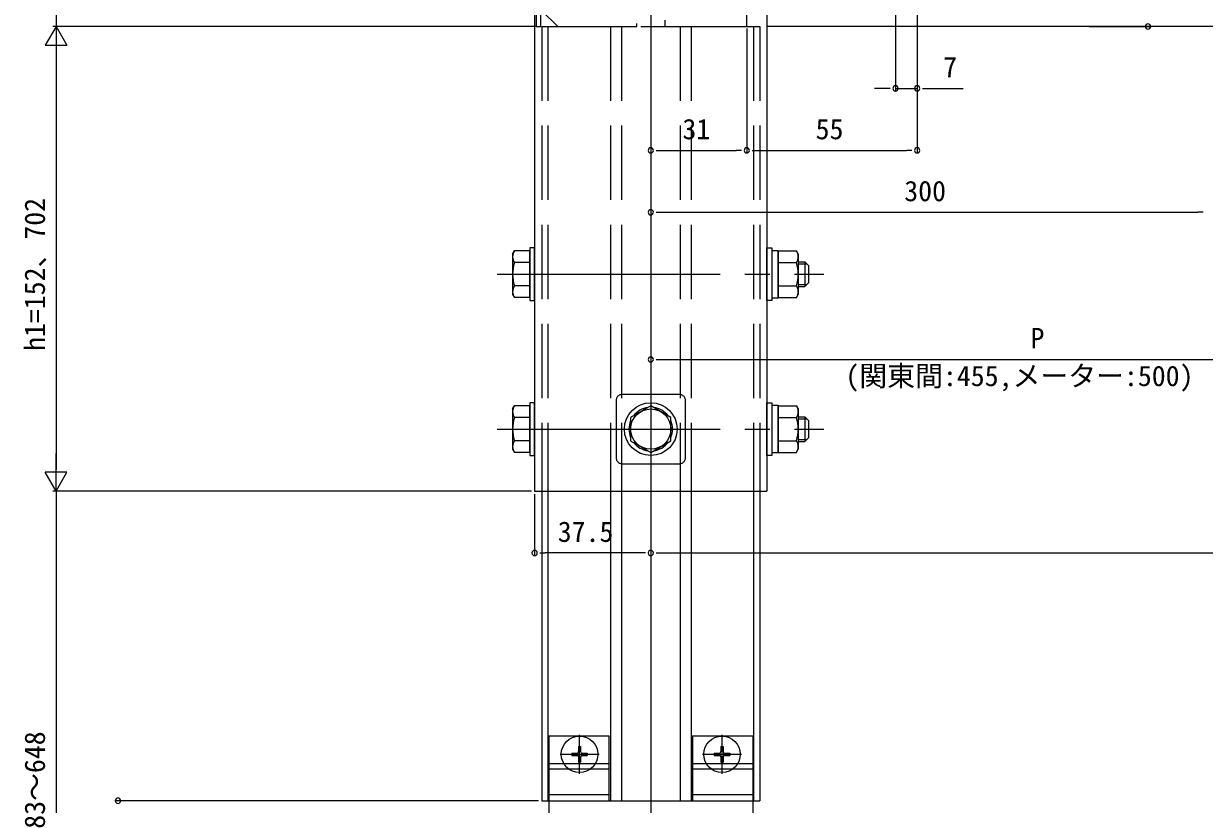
# Model space of a CAD drawing. Units: millimetres, scale not verified. Extents: x -990 to 990, y -1598 to 1604.
# Drawn here: x -702.5 to -321.3, y -1272.3 to -1020.2 of the extents above; entities that cross this region are included whole.
import ezdxf
from ezdxf.enums import TextEntityAlignment as Align

# ---------------------------------------------------------------- set-up
doc = ezdxf.new("R2010")
doc.units = ezdxf.units.MM
doc.header["$LTSCALE"] = 8
doc.linetypes.add('CHAIN2', pattern=[12, 9, -1, 1, -1])
doc.linetypes.add('DASHED3', pattern=[4, 3, -1])
for name, color, linetype, lineweight in [('0-2_YKK_ZWAK', 2, 'Continuous', 9), ('0-3_YKK_11', 4, 'Continuous', 9), ('0-4_YKK_12', 7, 'Continuous', 9), ('0-5_YKK_13', 6, 'Continuous', 9)]:
    doc.layers.add(name, color=color, linetype=linetype, lineweight=lineweight)
doc.styles.add('ＭＳ ゴシック', font='')
doc.styles.get('ＭＳ ゴシック').set_extended_font_data('MS Gothic')

msp = doc.modelspace()

# ---------------------------------------------------------------- linework, layer by layer
at = {"layer": '0-2_YKK_ZWAK'}
for p, q in [((-500, -424.131), (-500, -1371.131)), ((-537.5, -443.131), (-537.5, -1171.131)), ((-462.5, -983.636), (-462.5, -1021.131)), ((462.5, -1021.131), (-462.5, -1021.131)), ((-537.5, -1171.131), (-462.5, -1171.131)), ((-535.2, -1171.131), (-535.2, -1271.131)), ((-533.2, -1171.131), (-533.2, -1271.131)), ((-513, -1171.131), (-513, -1271.131)), ((-509.5, -1171.131), (-509.5, -1271.131)), ((-490.5, -1171.131), (-490.5, -1271.131)), ((-487, -1171.131), (-487, -1271.131)), ((-466.8, -1171.131), (-466.8, -1271.131)), ((-464.8, -1171.131), (-464.8, -1271.131)), ((-535.2, -1271.131), (-464.8, -1271.131))]:
    msp.add_line(p, q, dxfattribs=at)
at = {"layer": '0-2_YKK_ZWAK', "linetype": 'DASHED3'}
for p, q in [((-535.2, -1021.131), (-464.8, -1021.131)), ((-535.2, -1021.131), (-535.2, -1171.131)), ((-533.2, -1021.131), (-533.2, -1171.131)), ((-513, -1021.131), (-513, -1171.131)), ((-509.5, -1021.131), (-509.5, -1171.131)), ((-490.5, -1021.131), (-490.5, -1171.131)), ((-487, -1021.131), (-487, -1171.131)), ((-466.8, -1021.131), (-466.8, -1171.131)), ((-464.8, -1021.131), (-464.8, -1171.131))]:
    msp.add_line(p, q, dxfattribs=at)
at = {"layer": '0-2_YKK_ZWAK'}
msp.add_lwpolyline([(-462.5, -994.131), (-462.5, -1021.131), (-462.5, -1171.131)], dxfattribs=at)
at = {"layer": '0-3_YKK_11'}
for p, q in [((-544.6, -1094.631), (-544.019, -1093.625)), ((-460.9, -1093.431), (-458.9, -1093.431)), ((-544.6, -1094.631), (-544.6, -1107.631)), ((-539.1, -1097.378), (-544.019, -1097.378)), ((-458.9, -1097.378), (-452.981, -1097.378)), ((-452.4, -1097.811), (-449.62, -1097.811)), ((-450.3, -1097.131), (-450.3, -1105.131)), ((-539.1, -1104.884), (-544.019, -1104.884)), ((-458.9, -1104.884), (-452.981, -1104.884)), ((-452.4, -1104.451), (-449.62, -1104.451)), ((-544.6, -1107.631), (-544.019, -1108.636)), ((-539.1, -1108.636), (-544.019, -1108.636)), ((-460.9, -1143.431), (-458.9, -1143.431)), ((-544.6, -1144.631), (-544.019, -1143.625)), ((-544.6, -1144.631), (-544.6, -1157.631)), ((-539.1, -1147.378), (-544.019, -1147.378)), ((-458.9, -1147.378), (-452.981, -1147.378)), ((-450.3, -1147.131), (-450.3, -1155.131)), ((-452.4, -1147.811), (-449.62, -1147.811)), ((-539.1, -1154.884), (-544.019, -1154.884)), ((-458.9, -1154.884), (-452.981, -1154.884)), ((-452.4, -1154.451), (-449.62, -1154.451)), ((-544.6, -1157.631), (-544.019, -1158.636)), ((-539.1, -1158.636), (-544.019, -1158.636)), ((-523.35, -1253.631), (-522.65, -1253.631)), ((-523.35, -1253.631), (-523.35, -1255.281)), ((-522.65, -1253.631), (-522.65, -1255.281)), ((-477.35, -1253.631), (-476.65, -1253.631)), ((-477.35, -1253.631), (-477.35, -1255.281)), ((-476.65, -1253.631), (-476.65, -1255.281)), ((-525.5, -1255.781), (-525.5, -1256.481)), ((-525.5, -1255.781), (-523.85, -1255.781)), ((-525.5, -1256.481), (-523.85, -1256.481)), ((-523.35, -1256.981), (-523.35, -1258.631)), ((-522.65, -1256.981), (-522.65, -1258.631)), ((-522.15, -1255.781), (-520.5, -1255.781)), ((-522.15, -1256.481), (-520.5, -1256.481)), ((-520.5, -1255.781), (-520.5, -1256.481)), ((-479.5, -1255.781), (-479.5, -1256.481)), ((-479.5, -1255.781), (-477.85, -1255.781)), ((-479.5, -1256.481), (-477.85, -1256.481)), ((-477.35, -1256.981), (-477.35, -1258.631)), ((-476.65, -1256.981), (-476.65, -1258.631)), ((-476.15, -1255.781), (-474.5, -1255.781)), ((-476.15, -1256.481), (-474.5, -1256.481)), ((-474.5, -1255.781), (-474.5, -1256.481)), ((-523.35, -1258.631), (-522.65, -1258.631)), ((-477.35, -1258.631), (-476.65, -1258.631)), ((-532.9, -1269.131), (-532.9, -1303.131)), ((-532.9, -1269.131), (-513.5, -1269.131)), ((-513.5, -1269.131), (-513.5, -1271.131)), ((-486.5, -1269.131), (-486.5, -1271.131)), ((-486.5, -1269.131), (-467.1, -1269.131)), ((-467.1, -1269.131), (-467.1, -1303.131)), ((-513.5, -1271.131), (-486.5, -1271.131))]:
    msp.add_line(p, q, dxfattribs=at)
at = {"layer": '0-3_YKK_11', "linetype": 'CHAIN2'}
for p, q in [((-549.6, -1101.131), (-444.1, -1101.131)), ((-549.6, -1151.131), (-444.1, -1151.131)), ((-523, -1262.431), (-523, -1249.831)), ((-500, -1249.629), (-500, -1307.595)), ((-477, -1262.431), (-477, -1249.831)), ((-523, -1261.131), (-523, -1251.131)), ((-477, -1261.131), (-477, -1251.131)), ((-529.3, -1256.131), (-516.7, -1256.131)), ((-528, -1256.131), (-518, -1256.131)), ((-483.3, -1256.131), (-470.7, -1256.131)), ((-482, -1256.131), (-472, -1256.131))]:
    msp.add_line(p, q, dxfattribs=at)
at = {"layer": '0-3_YKK_11', "linetype": 'DASHED3'}
for p, q in [((-511.2, -1141.931), (-511.2, -1160.331)), ((-490.8, -1139.931), (-509.2, -1139.931)), ((-488.8, -1160.331), (-488.8, -1141.931)), ((-509.2, -1162.331), (-490.8, -1162.331)), ((-532.9, -1250.131), (-513.5, -1250.131)), ((-532.9, -1250.131), (-532.9, -1269.131)), ((-513.5, -1250.131), (-513.5, -1269.131)), ((-486.5, -1250.131), (-467.1, -1250.131)), ((-486.5, -1250.131), (-486.5, -1269.131)), ((-467.1, -1250.131), (-467.1, -1269.131)), ((-532.9, -1259.131), (-513.5, -1259.131)), ((-532.9, -1260.863), (-513.5, -1260.863)), ((-486.5, -1259.131), (-467.1, -1259.131)), ((-486.5, -1260.863), (-467.1, -1260.863))]:
    msp.add_line(p, q, dxfattribs=at)
at = {"layer": '0-3_YKK_11'}
for points in [[(-539.1, -1108.636), (-539.1, -1093.625), (-544.019, -1093.625)], [(-458.9, -1093.431), (-458.9, -1108.831), (-460.9, -1108.831)], [(-458.9, -1108.636), (-458.9, -1093.625), (-452.981, -1093.625), (-452.4, -1094.631), (-452.4, -1107.631)], [(-452.4, -1097.131), (-450.3, -1097.131), (-449.1, -1098.331), (-449.1, -1103.931)], [(-452.4, -1105.131), (-450.3, -1105.131), (-449.1, -1103.931)], [(-458.9, -1108.636), (-452.981, -1108.636), (-452.4, -1107.631)], [(-458.9, -1143.431), (-458.9, -1158.831), (-460.9, -1158.831)], [(-539.1, -1158.636), (-539.1, -1143.625), (-544.019, -1143.625)], [(-458.9, -1158.636), (-458.9, -1143.625), (-452.981, -1143.625), (-452.4, -1144.631), (-452.4, -1157.631)], [(-452.4, -1147.131), (-450.3, -1147.131), (-449.1, -1148.331), (-449.1, -1153.931)], [(-452.4, -1155.131), (-450.3, -1155.131), (-449.1, -1153.931)], [(-458.9, -1158.636), (-452.981, -1158.636), (-452.4, -1157.631)]]:
    msp.add_lwpolyline(points, dxfattribs=at)
for points in [[(-537.5, -1092.631), (-539.1, -1092.631), (-539.1, -1109.631), (-537.5, -1109.631)], [(-460.9, -1092.631), (-460.9, -1109.631), (-462.5, -1109.631), (-462.5, -1092.631)], [(-537.5, -1142.631), (-539.1, -1142.631), (-539.1, -1159.631), (-537.5, -1159.631)], [(-460.9, -1142.631), (-460.9, -1159.631), (-462.5, -1159.631), (-462.5, -1142.631)], [(-500, -1143.625), (-506.5, -1147.378), (-506.5, -1154.884), (-500, -1158.636), (-493.5, -1154.884), (-493.5, -1147.378)]]:
    msp.add_lwpolyline(points, close=True, dxfattribs=at)
for centre, radius in [((-500, -1151.131), 8.5), ((-500, -1151.131), 6.5), ((-523, -1256.131), 5.9), ((-477, -1256.131), 5.9)]:
    msp.add_circle(centre, radius, dxfattribs=at)
for centre, radius, start, end in [((-541.277, -1095.502), 3.323, 145.61575, 214.38425), ((-455.723, -1095.502), 3.323, 325.61575, 34.38425), ((-532.181, -1101.131), 12.419, 162.41205, 197.58795), ((-464.819, -1101.131), 12.419, 342.41205, 17.58795), ((-541.277, -1106.76), 3.323, 145.61575, 214.38425), ((-455.723, -1106.76), 3.323, 325.61575, 34.38425), ((-541.277, -1145.502), 3.323, 145.61575, 214.38425), ((-532.181, -1151.131), 12.419, 162.41205, 197.58795), ((-500, -1151.131), 7.05, 97.21814, 142.78186), ((-500, -1151.131), 7.05, 37.21814, 82.78186), ((-455.723, -1145.502), 3.323, 325.61575, 34.38425), ((-464.819, -1151.131), 12.419, 342.41205, 17.58795), ((-500, -1151.131), 7.05, 157.21814, 202.78186), ((-500, -1151.131), 7.05, 337.21814, 22.78186), ((-541.277, -1156.76), 3.323, 145.61575, 214.38425), ((-455.723, -1156.76), 3.323, 325.61575, 34.38425), ((-500, -1151.131), 7.05, 217.21814, 262.78186), ((-500, -1151.131), 7.05, 277.21814, 322.78186), ((-523.85, -1255.281), 0.5, 270, 0), ((-523.85, -1256.981), 0.5, 0, 90), ((-522.15, -1255.281), 0.5, 180, 270), ((-522.15, -1256.981), 0.5, 90, 180), ((-477.85, -1255.281), 0.5, 270, 0), ((-477.85, -1256.981), 0.5, 0, 90), ((-476.15, -1255.281), 0.5, 180, 270), ((-476.15, -1256.981), 0.5, 90, 180)]:
    msp.add_arc(centre, radius, start, end, dxfattribs=at)
at = {"layer": '0-3_YKK_11', "linetype": 'DASHED3'}
for centre, start, end in [((-509.2, -1141.931), 90, 180), ((-490.8, -1141.931), 0, 90), ((-509.2, -1160.331), 180, 270), ((-490.8, -1160.331), 270, 0)]:
    msp.add_arc(centre, 2, start, end, dxfattribs=at)
at = {"layer": '0-4_YKK_12'}
for points in [[(-536.7, -879.431), (-536.7, -1012.831), (-537, -1013.131), (-537, -1021.131), (-535.5, -1021.131), (-535.5, -1016.231), (-535.132, -1016.077), (-530, -1021.131), (-504.5, -1021.131), (-504.5, -1020.131)], [(-495.5, -1019.131), (-495.5, -1021.131), (-469, -1021.131), (-469, -1009.589)]]:
    msp.add_lwpolyline(points, dxfattribs=at)
at = {"layer": '0-5_YKK_13'}
for p, q in [((-692, -879.531), (-692, -1021.131)), ((-421, -933.831), (-421, -1042.131)), ((-414, -956.831), (-414, -1062.131)), ((-414, -956.831), (-414, -1042.131)), ((-692, -1021.131), (-695.5, -1027.193)), ((-537.25, -1021.131), (-693, -1021.131)), ((-537.25, -1021.131), (-693, -1021.131)), ((-692, -1021.131), (-688.5, -1027.193)), ((-692, -1021.131), (-692, -1033.255)), ((-358.5, -1021.131), (-338.5, -1021.131)), ((-500, -1022.131), (-500, -1082.131)), ((-469, -1021.831), (-469, -1062.131)), ((-469, -1021.831), (-469, -1062.131)), ((-695.5, -1027.193), (-688.5, -1027.193)), ((-692, -1028.131), (-692, -1164.131)), ((-424.4, -1041.131), (-427.8, -1041.131)), ((-422.7, -1041.131), (-424.4, -1041.131)), ((-421, -1041.131), (-414, -1041.131)), ((-412.3, -1041.131), (-410.6, -1041.131)), ((-410.6, -1041.131), (-399.2, -1041.131)), ((-498.3, -1061.131), (-496.6, -1061.131)), ((-496.6, -1061.131), (-472.4, -1061.131)), ((-470.7, -1061.131), (-472.4, -1061.131)), ((-467.3, -1061.131), (-465.6, -1061.131)), ((-465.6, -1061.131), (-417.4, -1061.131)), ((-415.7, -1061.131), (-417.4, -1061.131)), ((-498.3, -1081.131), (-496.6, -1081.131)), ((-496.6, -1081.131), (-323.4, -1081.131)), ((-321.7, -1081.131), (-323.4, -1081.131)), ((-500, -1102.131), (-500, -1129.636)), ((-498.3, -1128.636), (-496.6, -1128.636)), ((-496.6, -1128.636), (-253.4, -1128.636)), ((-692, -1171.131), (-692, -1159.007)), ((-692, -1171.131), (-695.5, -1165.069)), ((-688.5, -1165.069), (-695.5, -1165.069)), ((-692, -1171.131), (-688.5, -1165.069)), ((-538.5, -1171.131), (-693, -1171.131)), ((-538.5, -1171.131), (-693, -1171.131)), ((-692, -1171.131), (-692, -1352.731)), ((-537.5, -1172.131), (-537.5, -1192.131)), ((-535.8, -1191.131), (-534.1, -1191.131)), ((-503.4, -1191.131), (-534.1, -1191.131)), ((-501.7, -1191.131), (-503.4, -1191.131)), ((-498.3, -1191.131), (-496.6, -1191.131)), ((-496.6, -1191.131), (496.6, -1191.131)), ((-536.2, -1271.131), (-673, -1271.131))]:
    msp.add_line(p, q, dxfattribs=at)
for centre, start, end in [((-339.5, -1021.131), 90, 270), ((-339.5, -1021.131), 270, 90), ((-421, -1041.131), 0, 180), ((-414, -1041.131), 0, 180), ((-421, -1041.131), 180, 0), ((-414, -1041.131), 180, 0), ((-500, -1061.131), 0, 180), ((-500, -1061.131), 180, 0), ((-469, -1061.131), 0, 180), ((-469, -1061.131), 0, 180), ((-469, -1061.131), 180, 0), ((-469, -1061.131), 180, 0), ((-414, -1061.131), 0, 180), ((-414, -1061.131), 180, 0), ((-500, -1081.131), 0, 180), ((-500, -1081.131), 180, 0), ((-500, -1128.636), 0, 180), ((-500, -1128.636), 180, 0), ((-537.5, -1191.131), 0, 180), ((-537.5, -1191.131), 180, 0), ((-500, -1191.131), 0, 180), ((-500, -1191.131), 0, 180), ((-500, -1191.131), 180, 0), ((-500, -1191.131), 180, 0), ((-672, -1271.131), 90, 270), ((-672, -1271.131), 270, 90)]:
    msp.add_arc(centre, 0.85, start, end, dxfattribs=at)

# ---------------------------------------------------------------- texts
at = {"layer": '0-5_YKK_13', "style": 'ＭＳ ゴシック'}
for s, p in [('7', (-405.6, -1039.531)), ('31', (-489.78, -1059.531)), ('55', (-446.78, -1059.531)), ('300', (-418.16, -1079.531)), ('P', (-377.4, -1127.036)), ('(関東間:455,メーター:500)', (-437.16, -1139.236)), ('37.5', (-530.03, -1189.531))]:
    msp.add_text(s, height=6.598, dxfattribs=at).set_placement(p, align=Align.BOTTOM_LEFT)
for s, p in [('h1=152、702', (-693.6, -1125.891)), ('83～648', (-693.6, -1280.171))]:
    msp.add_text(s, height=6.598, rotation=90, dxfattribs=at).set_placement(p, align=Align.BOTTOM_LEFT)

doc.saveas('drawing.dxf')
